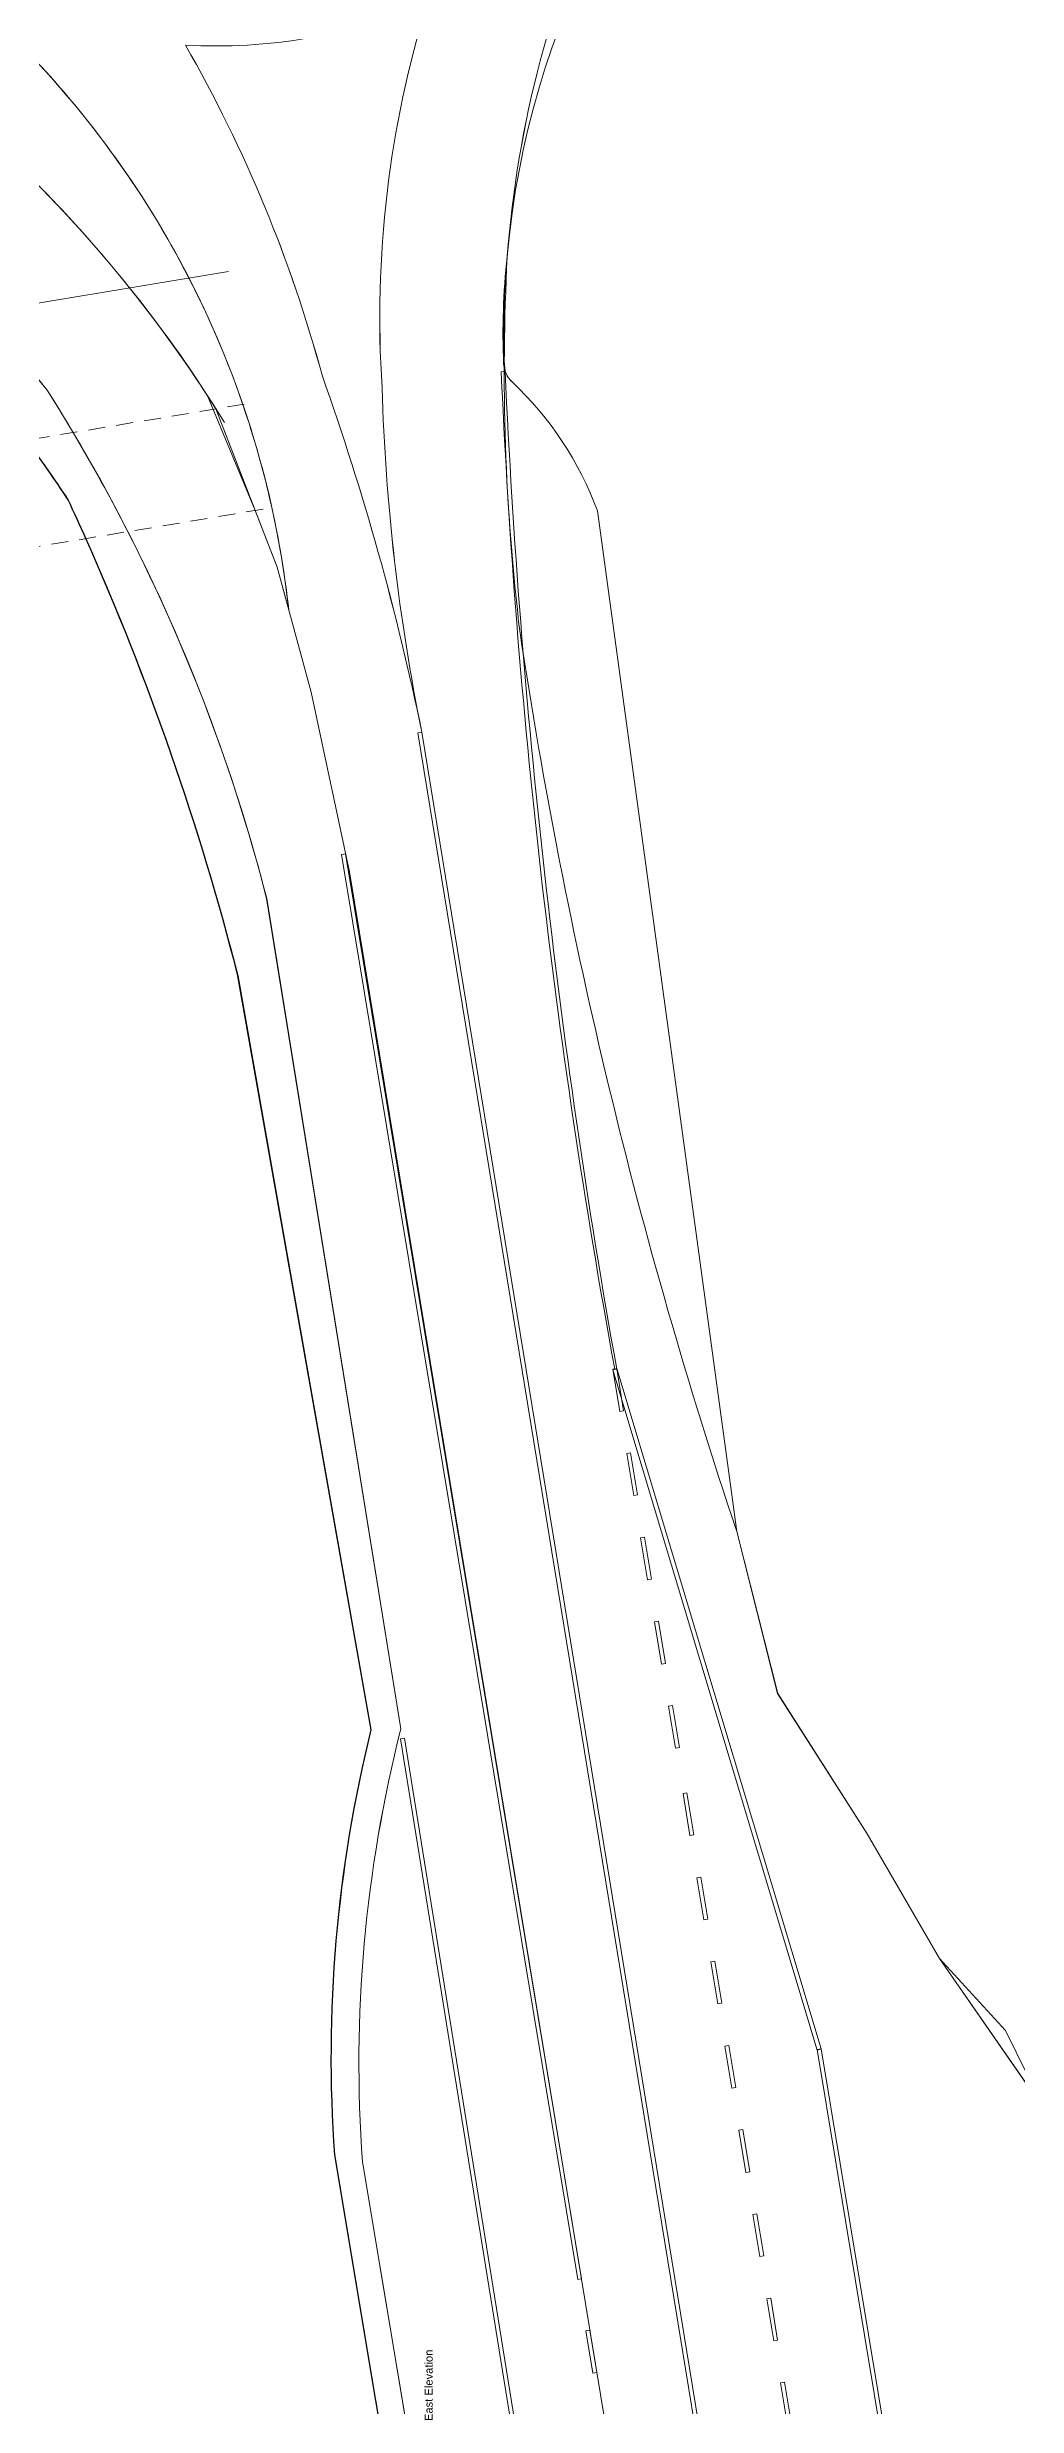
# Model space of a CAD drawing. Header units: millimetres. Extents: x -293269 to 249652, y -282216 to 177033.
# Drawn here: x 13422 to 49790, y 12168 to 100601 of the extents above; entities that cross this region are included whole.
import ezdxf

# ---------------------------------------------------------------- set-up
doc = ezdxf.new("R2010")
doc.units = ezdxf.units.MM
doc.header["$MEASUREMENT"] = 0
doc.linetypes.add('Dashed Long', pattern=[1058.333302, 634.99999, -423.333311])
doc.linetypes.add('Wipeout_Contour', pattern=[1000, 0, -1000])
doc.layers.add('Marker - Elevation', color=7, linetype='Continuous')
doc.layers.add('New_Structural - Bearing', color=7, linetype='Continuous')
for name, color, linetype, lineweight, true_color in [('Marker - Elevation_Pen_No__25', 7, 'Continuous', 35, 0x40a5ff), ('New_Drawing & Figure_Pen_No__44', 7, 'Continuous', 18, 0x029e21), ('New_Structural - Bearing_Pen_No__150', 7, 'Continuous', 25, 0x5b5b00), ('New_Structural - Bearing_Pen_No__184', 7, 'Continuous', 0, 0xe8e8e8)]:
    doc.layers.add(name, color=color, linetype=linetype, lineweight=lineweight, true_color=true_color)
for name, color, linetype, lineweight in [('Marker - Elevation_Pen_No__6', 5, 'Continuous', 35), ('New_Drawing & Figure_Pen_No__75', 6, 'Continuous', 20), ('New_Structural - Bearing_Pen_No__1', 7, 'Continuous', 13), ('New_Structural - Bearing_Pen_No__101', 252, 'Continuous', 13)]:
    doc.layers.add(name, color=color, linetype=linetype, lineweight=lineweight)
doc.styles.add('GENERATED_STYLE_1', font='arial.ttf')

# ---------------------------------------------------------------- blocks, each defined once
blk = doc.blocks.new('Slab_398', base_point=(-13479, 103667))
at = {"layer": 'New_Structural - Bearing_Pen_No__184', "color": 254, "linetype": 'Continuous', "lineweight": 0, "true_color": 0xe8e8e8, "flags": 128}
for points in [[(-9632, 101876, -0.03788), (-3265, 99236, -0.007275), (-2091, 98620, -0.075919), (8864, 90301, -0.032047), (12647, 85861, -0.014935), (14210, 83634, -0.003892), (14874, 82176, -0.042266), (20580, 65779), (25579, 37511, 0.078755), (24210, 21575), (28816, -5980)], [(29782, -5819), (25246, 21319, -0.080284), (26691, 37555), (21655, 68683, 0.055454), (16448, 82437, 0.015954), (14397, 86151, 0.007004), (13422, 87739, 0.019059), (10918, 90642, 0.066254), (670, 99078, 0.006109), (-381, 99714, 0.043487), (-8265, 103474, 0.006935)]]:
    blk.add_lwpolyline(points, format="xyb", dxfattribs=at)
blk = doc.blocks.new('Slab_408', base_point=(3785, 107153))
at = {"layer": 'New_Structural - Bearing_Pen_No__184', "color": 254, "linetype": 'Continuous', "lineweight": 0, "true_color": 0xe8e8e8, "flags": 128}
blk.add_lwpolyline([(3785, 107153, 0.183841), (-21487, 109542, -0.096637), (-2676, 106243, -0.015843), (205, 104880, -0.037997), (6716, 100893, -0.005537), (7612, 100230, -0.061961), (16516, 91572, -0.027694), (19436, 87533), (21227, 83231), (22052, 81100), (22485, 79503, 0.055274), (20759, 87207, 0.035957), (18742, 91941, 0.078648), (12130, 100980, 0.006951), (11414, 101672, 0.026745), (8487, 104142, -0.01518), (7507, 104858, 0.012425), (6026, 105847, 0.018114)], format="xyb", close=True, dxfattribs=at)
blk = doc.blocks.new('Slab_409', base_point=(27688, 102274))
at = {"layer": 'New_Structural - Bearing_Pen_No__184', "color": 254, "linetype": 'Continuous', "lineweight": 0, "true_color": 0xe8e8e8, "flags": 128}
blk.add_lwpolyline([(27688, 102274, -0.116793), (18608, 100681, -0.064342), (23744, 88262, -0.034595), (27476, 74919, -0.04328), (25985, 87833, -0.092146)], format="xyb", close=True, dxfattribs=at)
blk = doc.blocks.new('Slab_571', base_point=(30678, 92748))
at = {"layer": 'New_Structural - Bearing_Pen_No__184', "color": 254, "linetype": 'Continuous', "lineweight": 0, "true_color": 0xe8e8e8, "flags": 128}
blk.add_lwpolyline([(30678, 92748, 0.039195), (30543, 88736, 0.195178), (30857, 88053, -0.115768), (34063, 83215), (39283, 44954), (40820, 38870), (44180, 33615), (46891, 28940), (50842, 23247), (51715, 21863), (167886, 37492), (155031, 133047), (78423, 125766, 0.038977), (54997, 121472, 0.133329), (37269, 110937, 0.02258), (34472, 107072, 0.092146)], format="xyb", close=True, dxfattribs=at)
blk = doc.blocks.new('Slab_575', base_point=(37137, 36848))
at = {"layer": 'New_Structural - Bearing_Pen_No__1', "color": 7, "linetype": 'Continuous', "lineweight": 13, "flags": 128}
blk.add_lwpolyline([(37137, 36848), (36876, 38427), (36728, 38402), (36989, 36824)], close=True, dxfattribs=at)
blk = doc.blocks.new('Slab_576', base_point=(36614, 40005))
at = {"layer": 'New_Structural - Bearing_Pen_No__1', "color": 7, "linetype": 'Continuous', "lineweight": 13, "flags": 128}
blk.add_lwpolyline([(36614, 40005), (36352, 41584), (36204, 41559), (36466, 39981)], close=True, dxfattribs=at)
blk = doc.blocks.new('Slab_577', base_point=(36091, 43162))
at = {"layer": 'New_Structural - Bearing_Pen_No__1', "color": 7, "linetype": 'Continuous', "lineweight": 13, "flags": 128}
blk.add_lwpolyline([(36091, 43162), (35829, 44740), (35681, 44716), (35943, 43137)], close=True, dxfattribs=at)
blk = doc.blocks.new('Slab_578', base_point=(35567, 46319))
at = {"layer": 'New_Structural - Bearing_Pen_No__1', "color": 7, "linetype": 'Continuous', "lineweight": 13, "flags": 128}
blk.add_lwpolyline([(35567, 46319), (35306, 47897), (35158, 47873), (35420, 46294)], close=True, dxfattribs=at)
blk = doc.blocks.new('Slab_579', base_point=(35044, 49476))
at = {"layer": 'New_Structural - Bearing_Pen_No__1', "color": 7, "linetype": 'Continuous', "lineweight": 13, "flags": 128}
blk.add_lwpolyline([(35044, 49476), (34783, 51054), (34635, 51030), (34896, 49451)], close=True, dxfattribs=at)
blk = doc.blocks.new('Slab_580', base_point=(39773, 20945))
at = {"layer": 'New_Structural - Bearing_Pen_No__1', "color": 7, "linetype": 'Continuous', "lineweight": 13, "flags": 128}
blk.add_lwpolyline([(39773, 20945), (39511, 22524), (39363, 22499), (39625, 20921)], close=True, dxfattribs=at)
blk = doc.blocks.new('Slab_581', base_point=(39250, 24102))
at = {"layer": 'New_Structural - Bearing_Pen_No__1', "color": 7, "linetype": 'Continuous', "lineweight": 13, "flags": 128}
blk.add_lwpolyline([(39250, 24102), (38988, 25681), (38840, 25656), (39102, 24078)], close=True, dxfattribs=at)
blk = doc.blocks.new('Slab_582', base_point=(38726, 27259))
at = {"layer": 'New_Structural - Bearing_Pen_No__1', "color": 7, "linetype": 'Continuous', "lineweight": 13, "flags": 128}
blk.add_lwpolyline([(38726, 27259), (38465, 28838), (38317, 28813), (38578, 27235)], close=True, dxfattribs=at)
blk = doc.blocks.new('Slab_583', base_point=(38203, 30416))
at = {"layer": 'New_Structural - Bearing_Pen_No__1', "color": 7, "linetype": 'Continuous', "lineweight": 13, "flags": 128}
blk.add_lwpolyline([(38203, 30416), (37942, 31995), (37794, 31970), (38055, 30392)], close=True, dxfattribs=at)
blk = doc.blocks.new('Slab_584', base_point=(37680, 33573))
at = {"layer": 'New_Structural - Bearing_Pen_No__1', "color": 7, "linetype": 'Continuous', "lineweight": 13, "flags": 128}
blk.add_lwpolyline([(37680, 33573), (37418, 35151), (37270, 35127), (37532, 33548)], close=True, dxfattribs=at)
blk = doc.blocks.new('Slab_587', base_point=(41343, 11474))
at = {"layer": 'New_Structural - Bearing_Pen_No__1', "color": 7, "linetype": 'Continuous', "lineweight": 13, "flags": 128}
blk.add_lwpolyline([(41343, 11474), (41081, 13053), (40933, 13028), (41195, 11450)], close=True, dxfattribs=at)
blk = doc.blocks.new('Slab_588', base_point=(40819, 14631))
at = {"layer": 'New_Structural - Bearing_Pen_No__1', "color": 7, "linetype": 'Continuous', "lineweight": 13, "flags": 128}
blk.add_lwpolyline([(40819, 14631), (40558, 16210), (40410, 16185), (40671, 14607)], close=True, dxfattribs=at)
blk = doc.blocks.new('Slab_589', base_point=(40296, 17788))
at = {"layer": 'New_Structural - Bearing_Pen_No__1', "color": 7, "linetype": 'Continuous', "lineweight": 13, "flags": 128}
blk.add_lwpolyline([(40296, 17788), (40034, 19367), (39886, 19342), (40148, 17764)], close=True, dxfattribs=at)
blk = doc.blocks.new('Slab_659', base_point=(54202, -45350))
at = {"layer": 'New_Structural - Bearing_Pen_No__1', "color": 7, "linetype": 'Continuous', "lineweight": 13, "flags": 128}
blk.add_lwpolyline([(54202, -45350), (42452, 25548), (42304, 25524), (54054, -45375)], close=True, dxfattribs=at)
blk = doc.blocks.new('Slab_665', base_point=(42452, 25548))
at = {"layer": 'New_Structural - Bearing_Pen_No__1', "color": 7, "linetype": 'Continuous', "lineweight": 13, "flags": 128}
blk.add_lwpolyline([(42452, 25548), (34783, 51054), (34639, 51011), (42308, 25505)], close=True, dxfattribs=at)
blk = doc.blocks.new('Slab_687', base_point=(33468, 16931))
at = {"layer": 'New_Structural - Bearing_Pen_No__1', "color": 7, "linetype": 'Continuous', "lineweight": 13, "flags": 128}
blk.add_lwpolyline([(33468, 16931), (24613, 70359), (24465, 70334), (33320, 16906)], close=True, dxfattribs=at)
blk = doc.blocks.new('Slab_688', base_point=(73244, -204727))
at = {"layer": 'New_Structural - Bearing_Pen_No__1', "color": 7, "linetype": 'Continuous', "lineweight": 13, "flags": 128}
blk.add_lwpolyline([(73244, -204727), (27476, 74919), (27328, 74894), (73095, -204751)], close=True, dxfattribs=at)
blk = doc.blocks.new('Slab_693', base_point=(34036, 13422))
at = {"layer": 'New_Structural - Bearing_Pen_No__1', "color": 7, "linetype": 'Continuous', "lineweight": 13, "flags": 128}
blk.add_lwpolyline([(34036, 13422), (33775, 15001), (33627, 14976), (33888, 13398)], close=True, dxfattribs=at)
blk = doc.blocks.new('Slab_821', base_point=(34785, 51030))
at = {"layer": 'New_Structural - Bearing_Pen_No__1', "color": 7, "linetype": 'Continuous', "lineweight": 13, "flags": 128}
blk.add_lwpolyline([(34785, 51030, -0.033049), (30600, 88445), (30451, 88434, 0.034349), (34711, 51033)], format="xyb", close=True, dxfattribs=at)
blk = doc.blocks.new('Slab_824', base_point=(49982, -106289))
at = {"layer": 'New_Structural - Bearing_Pen_No__1', "color": 7, "linetype": 'Continuous', "lineweight": 13, "flags": 128}
blk.add_lwpolyline([(49982, -106289), (26821, 37205), (26673, 37181), (49834, -106313)], close=True, dxfattribs=at)
blk = doc.blocks.new('Slab_843', base_point=(-173255, -111975))
at = {"layer": 'New_Structural - Bearing_Pen_No__101', "color": 252, "linetype": 'Continuous', "lineweight": 13, "flags": 128}
for points in [[(-10253, 104171, -0.146284), (13422, 87739, -0.078514), (21655, 68683), (26691, 37555, 0.080284), (25246, 21319), (29782, -5819), (28816, -5980), (45053, -103120, 0.055989)], [(53832, 17182), (49368, 26237), (46891, 28940), (44180, 33615), (40820, 38870), (39283, 44954), (34063, 83215, 0.115768), (30857, 88053, -0.118802), (30600, 88445), (30565, 88835, -0.401955), (60828, 122436)]]:
    blk.add_lwpolyline(points, format="xyb", dxfattribs=at)
for points in [[(-2676, 106243, -0.015843), (205, 104880, -0.037997), (6716, 100893, -0.005537), (7612, 100230, -0.061961), (16516, 91572, -0.027694), (19752, 87040), (21227, 83231), (22052, 81100), (22485, 79503, 0.055274), (20759, 87207, 0.035957), (18742, 91941, 0.078648), (12130, 100980, 0.006951), (11414, 101672, 0.026745), (8487, 104142, -0.01518), (7507, 104858, 0.012425), (6026, 105847, 0.018114), (3785, 107153, 0.183841), (-21487, 109542, -0.096637)], [(23744, 88262, -0.034595), (27476, 74919, -0.04328), (25985, 87833, -0.092146), (27688, 102274, -0.116793), (18608, 100681, -0.064342)]]:
    blk.add_lwpolyline(points, format="xyb", close=True, dxfattribs=at)
blk = doc.blocks.new('Slab_887', base_point=(-172731, -118055))
at = {"layer": 'New_Structural - Bearing_Pen_No__150', "color": 58, "linetype": 'Continuous', "lineweight": 25, "true_color": 0x5b5b00, "flags": 128}
blk.add_lwpolyline([(28816, -5980), (24210, 21575, -0.078755), (25579, 37511), (20580, 65779, 0.042266), (14874, 82176, 0.003892), (14210, 83634, 0.014935), (12647, 85861, 0.032047)], format="xyb", dxfattribs=at)
blk = doc.blocks.new('Elevation_3', base_point=(28000, 23000))
at = {"color": 254, "linetype": 'Wipeout_Contour', "lineweight": 0, "ltscale": 89694.134453}
blk.add_wipeout([(28000, 11300), (27400, 11000), (28000, 10700)], dxfattribs=at).dxf.layer = 'Marker - Elevation'
at = {"layer": 'Marker - Elevation_Pen_No__25', "color": 161, "linetype": 'Continuous', "lineweight": 35, "true_color": 0x40a5ff, "flags": 128}
blk.add_lwpolyline([(28000, 11300), (28000, 10700), (27400, 11000)], close=True, dxfattribs=at)
at = {"layer": 'Marker - Elevation_Pen_No__6', "color": 5, "lineweight": 35, "insert": (27885, 11480), "char_height": 300, "attachment_point": 7, "rotation": 90, "style": 'GENERATED_STYLE_1'}
blk.add_mtext('\\A1;{\\pql;\\pt0;\\fArial|b0|i0|c0|p0;\\W1.000000; East Elevation}', dxfattribs=at)

msp = doc.modelspace()

# ---------------------------------------------------------------- linework, layer by layer
at = {"layer": 'New_Drawing & Figure_Pen_No__44', "color": 104, "linetype": 'Continuous', "lineweight": 18, "true_color": 0x029e21, "flags": 128}
msp.add_lwpolyline([(-90235.3, 73370.8), (-51981.5, 80201.2), (20226.3, 92187.5)], dxfattribs=at)
at = {"layer": 'New_Drawing & Figure_Pen_No__44', "color": 104, "linetype": 'Dashed Long', "lineweight": 18, "true_color": 0x029e21, "flags": 128}
for points in [[(-89356.5, 68448.7), (-51132.6, 75273.7), (21045.1, 87255)], [(-88653.4, 64510.9), (-50453.5, 71331.7), (21700.1, 83309)]]:
    msp.add_lwpolyline(points, dxfattribs=at)
at = {"layer": 'New_Drawing & Figure_Pen_No__75', "color": 6, "linetype": 'Continuous', "lineweight": 20}
for p, q in [((19752.4, 87040.5), (22051.5, 81100.5)), ((22051.5, 81100.5), (23320.2, 76422)), ((23320.2, 76422), (24756.6, 69685.5)), ((24756.6, 69685.5), (49504.7, -80384.6)), ((21654.9, 68682.7), (26691.1, 37554.9)), ((20580.1, 65778.6), (25579.2, 37510.5)), ((39283.3, 44954.3), (40820.4, 38869.9)), ((40820.4, 38869.9), (44180.3, 33614.7)), ((44180.3, 33614.7), (46891.2, 28940.4)), ((46891.2, 28940.4), (50841.6, 23247.4)), ((24209.6, 21575.3), (45053.5, -103119.9)), ((25246, 21318.5), (29782.1, -5818.6))]:
    msp.add_line(p, q, dxfattribs=at)
for centre, radius, start, end in [((-13119.5, 75572.1), 35820.6, 6.29998, 103.509333), ((-22738.6, 60111.5), 50305.6, 31.677288, 90.27546), ((71107.8, 89703), 40544.4, 154.634433, 175.693271), ((-23848.1, 58593.9), 45556.8, 33.342162, 72.939824), ((65686, 90473.6), 39788.4, 162.747037, 183.805874), ((-26879.2, 74600.6), 52433.9, 15.102073, 29.827976), ((112294, 88459.1), 81728.7, 176.992132, 186.904886), ((-42766.7, 52158.7), 66507.1, 14.386067, 32.343218), ((-70698.2, 54654.6), 100243.4, 11.662638, 19.588074), ((101186.8, 89968.6), 75231.9, 181.627002, 191.539756), ((-79089.4, 40285.1), 102878.2, 14.347536, 24.920364), ((229400.9, 108640.6), 200501.1, 188.607232, 198.519986), ((75165.6, 25222.4), 51086.3, 166.081825, 184.093891), ((76201.9, 24965.6), 51086.3, 165.73357, 184.093891)]:
    msp.add_arc(centre, radius, start, end, dxfattribs=at)

# ---------------------------------------------------------------- block references
at = {"layer": 'New_Structural - Bearing', "color": 252, "linetype": 'Continuous', "lineweight": 13}
msp.add_blockref('Slab_843', (-173254.8, -111975.2), dxfattribs=at)
at = {"layer": 'New_Structural - Bearing', "color": 254, "linetype": 'Continuous', "lineweight": 0, "true_color": 0xe8e8e8}
for name, p in [('Slab_571', (30677.9, 92747.7)), ('Slab_408', (3784.8, 107153.1)), ('Slab_398', (-13478.6, 103666.9)), ('Slab_409', (27687.9, 102274.5))]:
    msp.add_blockref(name, p, dxfattribs=at)
at = {"layer": 'New_Structural - Bearing', "color": 58, "linetype": 'Continuous', "lineweight": 25, "true_color": 0x5b5b00}
msp.add_blockref('Slab_887', (-172731.4, -118054.8), dxfattribs=at)
at = {"layer": 'New_Structural - Bearing', "color": 7, "linetype": 'Continuous', "lineweight": 13}
for name, p in [('Slab_821', (34785.4, 51030.3)), ('Slab_688', (73243.5, -204726.5)), ('Slab_687', (33468.1, 16930.8)), ('Slab_579', (35044.3, 49475.9)), ('Slab_665', (42451.6, 25548.5)), ('Slab_578', (35567.5, 46318.9)), ('Slab_577', (36090.7, 43162)), ('Slab_576', (36613.9, 40005.1)), ('Slab_575', (37137.2, 36848.1)), ('Slab_824', (49982.4, -106289.5)), ('Slab_584', (37680, 33573)), ('Slab_583', (38203.2, 30416.1)), ('Slab_582', (38726.4, 27259.1)), ('Slab_581', (39249.6, 24102.2)), ('Slab_659', (54202.2, -45350.4)), ('Slab_580', (39772.8, 20945.3)), ('Slab_589', (40296.1, 17788.3)), ('Slab_588', (40819.3, 14631.4)), ('Slab_693', (34036.4, 13422)), ('Slab_587', (41342.5, 11474.5))]:
    msp.add_blockref(name, p, dxfattribs=at)

# ---------------------------------------------------------------- next in the draw order: block references
at = {"layer": 'Marker - Elevation', "color": 151, "lineweight": 20, "true_color": 0x80c2ff}
msp.add_blockref('Elevation_3', (28000, 23000), dxfattribs=at)

doc.saveas('drawing.dxf')
